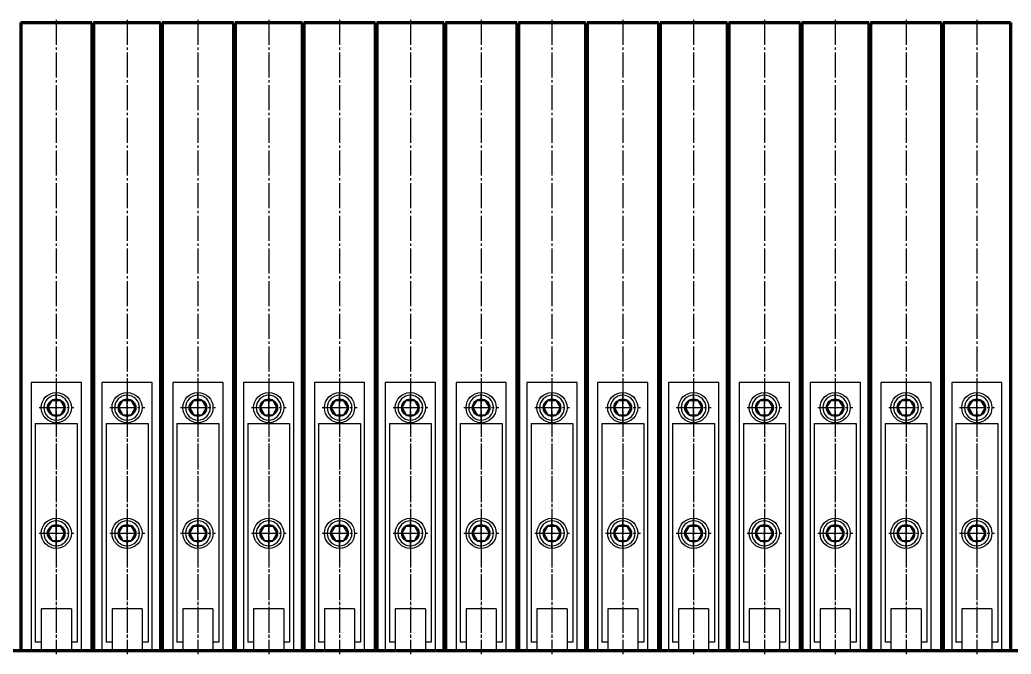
# Model space of a CAD drawing. Header units: millimetres. Extents: x -11880 to 11880, y -8400 to 8400.
# Drawn here: x -5935 to -4752, y 5595 to 6352 of the extents above; entities that cross this region are included whole.
import ezdxf

# ---------------------------------------------------------------- set-up
doc = ezdxf.new("R2010")
doc.units = ezdxf.units.MM
doc.linetypes.add('EB_DASH', pattern=[6, 3, -3])
doc.linetypes.add('EB_DASHDOT', pattern=[39, 30, -3, 3, -3])
for name, color, linetype, lineweight in [('CAXA0', 7, 'Continuous', 70), ('CAXA1', 1, 'EB_DASHDOT', 25), ('CAXA2', 6, 'EB_DASH', 25)]:
    doc.layers.add(name, color=color, linetype=linetype, lineweight=lineweight)

# ---------------------------------------------------------------- blocks, each defined once
blk = doc.blocks.new('CAXBLOCK66', base_point=(-5891.5, 5599.2))
at = {"layer": 'CAXA2', "color": 6, "linetype": 'Continuous', "lineweight": 25}
for p, q in [((-5921.5, 5919.2), (-5921.5, 5597.2)), ((-5861.5, 5919.2), (-5921.5, 5919.2)), ((-5861.5, 5597.2), (-5861.5, 5919.2)), ((-5891.5, 5871.3), (-5891.5, 5907)), ((-5901.3, 5889.2), (-5896.4, 5897.7)), ((-5896.4, 5897.7), (-5886.6, 5897.7)), ((-5881.7, 5889.2), (-5886.6, 5897.7)), ((-5881.7, 5889.2), (-5886.6, 5897.7)), ((-5901.3, 5889.2), (-5896.4, 5880.7)), ((-5896.4, 5880.7), (-5886.6, 5880.7)), ((-5881.7, 5889.2), (-5886.6, 5880.7)), ((-5916.5, 5870.2), (-5916.5, 5609.2)), ((-5916.5, 5870.2), (-5866.5, 5870.2)), ((-5866.5, 5870.2), (-5866.5, 5609.2)), ((-5891.5, 5721.3), (-5891.5, 5757)), ((-5901.3, 5739.2), (-5896.4, 5747.7)), ((-5901.3, 5739.2), (-5896.4, 5730.7)), ((-5896.4, 5747.7), (-5886.6, 5747.7)), ((-5881.7, 5739.2), (-5886.6, 5747.7)), ((-5881.7, 5739.2), (-5886.6, 5747.7)), ((-5881.7, 5739.2), (-5886.6, 5730.7)), ((-5896.4, 5730.7), (-5886.6, 5730.7)), ((-5909.5, 5649.2), (-5909.5, 5599.2)), ((-5873.5, 5649.2), (-5909.5, 5649.2)), ((-5873.5, 5649.2), (-5873.5, 5599.2)), ((-5909.5, 5609.2), (-5916.5, 5609.2)), ((-5866.5, 5609.2), (-5873.5, 5609.2)), ((-5873.5, 5599.2), (-5909.5, 5599.2))]:
    blk.add_line(p, q, dxfattribs=at)
at = {"layer": 'CAXA2', "color": 6, "linetype": 'EB_DASHDOT', "lineweight": 25}
for p, q in [((-5891.5, 5924.2), (-5891.5, 5594.8)), ((-5912.1, 5889.2), (-5870.5, 5889.2)), ((-5912.1, 5739.2), (-5870.5, 5739.2))]:
    blk.add_line(p, q, dxfattribs=at)
at = {"layer": 'CAXA2', "color": 6, "linetype": 'Continuous', "lineweight": 25}
for centre, radius in [((-5891.5, 5889.2), 18), ((-5891.5, 5889.2), 10.5), ((-5891.5, 5889.2), 9.81), ((-5891.5, 5739.2), 18), ((-5891.5, 5739.2), 18), ((-5891.5, 5739.2), 10.5), ((-5891.5, 5739.2), 10.5), ((-5891.5, 5739.2), 9.81)]:
    blk.add_circle(centre, radius, dxfattribs=at)
for centre, start, end in [((-5891.5, 5889.2), 0, 180), ((-5891.5, 5889.2), 180, 0), ((-5891.5, 5739.2), 0, 180), ((-5891.5, 5739.2), 180, 0)]:
    blk.add_arc(centre, 14.8, start, end, dxfattribs=at)
blk = doc.blocks.new('CAXBLOCK67', base_point=(-5807, 5599.2))
at = {"layer": 'CAXA2', "color": 6, "linetype": 'Continuous', "lineweight": 25}
for p, q in [((-5837, 5919.2), (-5837, 5597.2)), ((-5777, 5919.2), (-5837, 5919.2)), ((-5777, 5597.2), (-5777, 5919.2)), ((-5807, 5871.3), (-5807, 5907)), ((-5816.8, 5889.2), (-5811.9, 5897.7)), ((-5811.9, 5897.7), (-5802.1, 5897.7)), ((-5797.2, 5889.2), (-5802.1, 5897.7)), ((-5797.2, 5889.2), (-5802.1, 5897.7)), ((-5816.8, 5889.2), (-5811.9, 5880.7)), ((-5811.9, 5880.7), (-5802.1, 5880.7)), ((-5797.2, 5889.2), (-5802.1, 5880.7)), ((-5832, 5870.2), (-5832, 5609.2)), ((-5832, 5870.2), (-5782, 5870.2)), ((-5782, 5870.2), (-5782, 5609.2)), ((-5807, 5721.3), (-5807, 5757)), ((-5816.8, 5739.2), (-5811.9, 5747.7)), ((-5816.8, 5739.2), (-5811.9, 5730.7)), ((-5811.9, 5747.7), (-5802.1, 5747.7)), ((-5797.2, 5739.2), (-5802.1, 5747.7)), ((-5797.2, 5739.2), (-5802.1, 5747.7)), ((-5797.2, 5739.2), (-5802.1, 5730.7)), ((-5811.9, 5730.7), (-5802.1, 5730.7)), ((-5825, 5649.2), (-5825, 5599.2)), ((-5789, 5649.2), (-5825, 5649.2)), ((-5789, 5649.2), (-5789, 5599.2)), ((-5825, 5609.2), (-5832, 5609.2)), ((-5782, 5609.2), (-5789, 5609.2)), ((-5789, 5599.2), (-5825, 5599.2))]:
    blk.add_line(p, q, dxfattribs=at)
at = {"layer": 'CAXA2', "color": 6, "linetype": 'EB_DASHDOT', "lineweight": 25}
for p, q in [((-5807, 5924.2), (-5807, 5594.8)), ((-5827.6, 5889.2), (-5786, 5889.2)), ((-5827.6, 5739.2), (-5786, 5739.2))]:
    blk.add_line(p, q, dxfattribs=at)
at = {"layer": 'CAXA2', "color": 6, "linetype": 'Continuous', "lineweight": 25}
for centre, radius in [((-5807, 5889.2), 18), ((-5807, 5889.2), 10.5), ((-5807, 5889.2), 9.81), ((-5807, 5739.2), 18), ((-5807, 5739.2), 18), ((-5807, 5739.2), 10.5), ((-5807, 5739.2), 10.5), ((-5807, 5739.2), 9.81)]:
    blk.add_circle(centre, radius, dxfattribs=at)
for centre, start, end in [((-5807, 5889.2), 0, 180), ((-5807, 5889.2), 180, 0), ((-5807, 5739.2), 0, 180), ((-5807, 5739.2), 180, 0)]:
    blk.add_arc(centre, 14.8, start, end, dxfattribs=at)
blk = doc.blocks.new('CAXBLOCK68', base_point=(-5722.5, 5599.2))
at = {"layer": 'CAXA2', "color": 6, "linetype": 'Continuous', "lineweight": 25}
for p, q in [((-5752.5, 5919.2), (-5752.5, 5597.2)), ((-5692.5, 5919.2), (-5752.5, 5919.2)), ((-5692.5, 5597.2), (-5692.5, 5919.2)), ((-5722.5, 5871.3), (-5722.5, 5907)), ((-5732.3, 5889.2), (-5727.4, 5897.7)), ((-5727.4, 5897.7), (-5717.6, 5897.7)), ((-5712.7, 5889.2), (-5717.6, 5897.7)), ((-5712.7, 5889.2), (-5717.6, 5897.7)), ((-5732.3, 5889.2), (-5727.4, 5880.7)), ((-5727.4, 5880.7), (-5717.6, 5880.7)), ((-5712.7, 5889.2), (-5717.6, 5880.7)), ((-5747.5, 5870.2), (-5747.5, 5609.2)), ((-5747.5, 5870.2), (-5697.5, 5870.2)), ((-5697.5, 5870.2), (-5697.5, 5609.2)), ((-5722.5, 5721.3), (-5722.5, 5757)), ((-5732.3, 5739.2), (-5727.4, 5747.7)), ((-5732.3, 5739.2), (-5727.4, 5730.7)), ((-5727.4, 5747.7), (-5717.6, 5747.7)), ((-5712.7, 5739.2), (-5717.6, 5747.7)), ((-5712.7, 5739.2), (-5717.6, 5747.7)), ((-5712.7, 5739.2), (-5717.6, 5730.7)), ((-5727.4, 5730.7), (-5717.6, 5730.7)), ((-5740.5, 5649.2), (-5740.5, 5599.2)), ((-5704.5, 5649.2), (-5740.5, 5649.2)), ((-5704.5, 5649.2), (-5704.5, 5599.2)), ((-5740.5, 5609.2), (-5747.5, 5609.2)), ((-5697.5, 5609.2), (-5704.5, 5609.2)), ((-5704.5, 5599.2), (-5740.5, 5599.2))]:
    blk.add_line(p, q, dxfattribs=at)
at = {"layer": 'CAXA2', "color": 6, "linetype": 'EB_DASHDOT', "lineweight": 25}
for p, q in [((-5722.5, 5924.2), (-5722.5, 5594.8)), ((-5743.1, 5889.2), (-5701.5, 5889.2)), ((-5743.1, 5739.2), (-5701.5, 5739.2))]:
    blk.add_line(p, q, dxfattribs=at)
at = {"layer": 'CAXA2', "color": 6, "linetype": 'Continuous', "lineweight": 25}
for centre, radius in [((-5722.5, 5889.2), 18), ((-5722.5, 5889.2), 10.5), ((-5722.5, 5889.2), 9.81), ((-5722.5, 5739.2), 18), ((-5722.5, 5739.2), 18), ((-5722.5, 5739.2), 10.5), ((-5722.5, 5739.2), 10.5), ((-5722.5, 5739.2), 9.81)]:
    blk.add_circle(centre, radius, dxfattribs=at)
for centre, start, end in [((-5722.5, 5889.2), 0, 180), ((-5722.5, 5889.2), 180, 0), ((-5722.5, 5739.2), 0, 180), ((-5722.5, 5739.2), 180, 0)]:
    blk.add_arc(centre, 14.8, start, end, dxfattribs=at)
blk = doc.blocks.new('CAXBLOCK69', base_point=(-5638, 5599.2))
at = {"layer": 'CAXA2', "color": 6, "linetype": 'Continuous', "lineweight": 25}
for p, q in [((-5668, 5919.2), (-5668, 5597.2)), ((-5608, 5919.2), (-5668, 5919.2)), ((-5608, 5597.2), (-5608, 5919.2)), ((-5638, 5871.3), (-5638, 5907)), ((-5647.8, 5889.2), (-5642.9, 5897.7)), ((-5642.9, 5897.7), (-5633.1, 5897.7)), ((-5628.2, 5889.2), (-5633.1, 5897.7)), ((-5628.2, 5889.2), (-5633.1, 5897.7)), ((-5647.8, 5889.2), (-5642.9, 5880.7)), ((-5642.9, 5880.7), (-5633.1, 5880.7)), ((-5628.2, 5889.2), (-5633.1, 5880.7)), ((-5663, 5870.2), (-5663, 5609.2)), ((-5663, 5870.2), (-5613, 5870.2)), ((-5613, 5870.2), (-5613, 5609.2)), ((-5638, 5721.3), (-5638, 5757)), ((-5647.8, 5739.2), (-5642.9, 5747.7)), ((-5647.8, 5739.2), (-5642.9, 5730.7)), ((-5642.9, 5747.7), (-5633.1, 5747.7)), ((-5628.2, 5739.2), (-5633.1, 5747.7)), ((-5628.2, 5739.2), (-5633.1, 5747.7)), ((-5628.2, 5739.2), (-5633.1, 5730.7)), ((-5642.9, 5730.7), (-5633.1, 5730.7)), ((-5656, 5649.2), (-5656, 5599.2)), ((-5620, 5649.2), (-5656, 5649.2)), ((-5620, 5649.2), (-5620, 5599.2)), ((-5656, 5609.2), (-5663, 5609.2)), ((-5613, 5609.2), (-5620, 5609.2)), ((-5620, 5599.2), (-5656, 5599.2))]:
    blk.add_line(p, q, dxfattribs=at)
at = {"layer": 'CAXA2', "color": 6, "linetype": 'EB_DASHDOT', "lineweight": 25}
for p, q in [((-5638, 5924.2), (-5638, 5594.8)), ((-5658.6, 5889.2), (-5617, 5889.2)), ((-5658.6, 5739.2), (-5617, 5739.2))]:
    blk.add_line(p, q, dxfattribs=at)
at = {"layer": 'CAXA2', "color": 6, "linetype": 'Continuous', "lineweight": 25}
for centre, radius in [((-5638, 5889.2), 18), ((-5638, 5889.2), 10.5), ((-5638, 5889.2), 9.81), ((-5638, 5739.2), 18), ((-5638, 5739.2), 18), ((-5638, 5739.2), 10.5), ((-5638, 5739.2), 10.5), ((-5638, 5739.2), 9.81)]:
    blk.add_circle(centre, radius, dxfattribs=at)
for centre, start, end in [((-5638, 5889.2), 0, 180), ((-5638, 5889.2), 180, 0), ((-5638, 5739.2), 0, 180), ((-5638, 5739.2), 180, 0)]:
    blk.add_arc(centre, 14.8, start, end, dxfattribs=at)
blk = doc.blocks.new('CAXBLOCK70', base_point=(-5553.5, 5599.2))
at = {"layer": 'CAXA2', "color": 6, "linetype": 'Continuous', "lineweight": 25}
for p, q in [((-5583.5, 5919.2), (-5583.5, 5597.2)), ((-5523.5, 5919.2), (-5583.5, 5919.2)), ((-5523.5, 5597.2), (-5523.5, 5919.2)), ((-5553.5, 5871.3), (-5553.5, 5907)), ((-5563.3, 5889.2), (-5558.4, 5897.7)), ((-5558.4, 5897.7), (-5548.6, 5897.7)), ((-5543.7, 5889.2), (-5548.6, 5897.7)), ((-5543.7, 5889.2), (-5548.6, 5897.7)), ((-5563.3, 5889.2), (-5558.4, 5880.7)), ((-5558.4, 5880.7), (-5548.6, 5880.7)), ((-5543.7, 5889.2), (-5548.6, 5880.7)), ((-5578.5, 5870.2), (-5578.5, 5609.2)), ((-5578.5, 5870.2), (-5528.5, 5870.2)), ((-5528.5, 5870.2), (-5528.5, 5609.2)), ((-5553.5, 5721.3), (-5553.5, 5757)), ((-5563.3, 5739.2), (-5558.4, 5747.7)), ((-5563.3, 5739.2), (-5558.4, 5730.7)), ((-5558.4, 5747.7), (-5548.6, 5747.7)), ((-5543.7, 5739.2), (-5548.6, 5747.7)), ((-5543.7, 5739.2), (-5548.6, 5747.7)), ((-5543.7, 5739.2), (-5548.6, 5730.7)), ((-5558.4, 5730.7), (-5548.6, 5730.7)), ((-5571.5, 5649.2), (-5571.5, 5599.2)), ((-5535.5, 5649.2), (-5571.5, 5649.2)), ((-5535.5, 5649.2), (-5535.5, 5599.2)), ((-5571.5, 5609.2), (-5578.5, 5609.2)), ((-5528.5, 5609.2), (-5535.5, 5609.2)), ((-5535.5, 5599.2), (-5571.5, 5599.2))]:
    blk.add_line(p, q, dxfattribs=at)
at = {"layer": 'CAXA2', "color": 6, "linetype": 'EB_DASHDOT', "lineweight": 25}
for p, q in [((-5553.5, 5924.2), (-5553.5, 5594.8)), ((-5574.1, 5889.2), (-5532.5, 5889.2)), ((-5574.1, 5739.2), (-5532.5, 5739.2))]:
    blk.add_line(p, q, dxfattribs=at)
at = {"layer": 'CAXA2', "color": 6, "linetype": 'Continuous', "lineweight": 25}
for centre, radius in [((-5553.5, 5889.2), 18), ((-5553.5, 5889.2), 10.5), ((-5553.5, 5889.2), 9.81), ((-5553.5, 5739.2), 18), ((-5553.5, 5739.2), 18), ((-5553.5, 5739.2), 10.5), ((-5553.5, 5739.2), 10.5), ((-5553.5, 5739.2), 9.81)]:
    blk.add_circle(centre, radius, dxfattribs=at)
for centre, start, end in [((-5553.5, 5889.2), 0, 180), ((-5553.5, 5889.2), 180, 0), ((-5553.5, 5739.2), 0, 180), ((-5553.5, 5739.2), 180, 0)]:
    blk.add_arc(centre, 14.8, start, end, dxfattribs=at)
blk = doc.blocks.new('CAXBLOCK71', base_point=(-5469, 5599.2))
at = {"layer": 'CAXA2', "color": 6, "linetype": 'Continuous', "lineweight": 25}
for p, q in [((-5499, 5919.2), (-5499, 5597.2)), ((-5439, 5919.2), (-5499, 5919.2)), ((-5439, 5597.2), (-5439, 5919.2)), ((-5469, 5871.3), (-5469, 5907)), ((-5478.8, 5889.2), (-5473.9, 5897.7)), ((-5473.9, 5897.7), (-5464.1, 5897.7)), ((-5459.2, 5889.2), (-5464.1, 5897.7)), ((-5459.2, 5889.2), (-5464.1, 5897.7)), ((-5478.8, 5889.2), (-5473.9, 5880.7)), ((-5473.9, 5880.7), (-5464.1, 5880.7)), ((-5459.2, 5889.2), (-5464.1, 5880.7)), ((-5494, 5870.2), (-5494, 5609.2)), ((-5494, 5870.2), (-5444, 5870.2)), ((-5444, 5870.2), (-5444, 5609.2)), ((-5469, 5721.3), (-5469, 5757)), ((-5478.8, 5739.2), (-5473.9, 5747.7)), ((-5478.8, 5739.2), (-5473.9, 5730.7)), ((-5473.9, 5747.7), (-5464.1, 5747.7)), ((-5459.2, 5739.2), (-5464.1, 5747.7)), ((-5459.2, 5739.2), (-5464.1, 5747.7)), ((-5459.2, 5739.2), (-5464.1, 5730.7)), ((-5473.9, 5730.7), (-5464.1, 5730.7)), ((-5487, 5649.2), (-5487, 5599.2)), ((-5451, 5649.2), (-5487, 5649.2)), ((-5451, 5649.2), (-5451, 5599.2)), ((-5487, 5609.2), (-5494, 5609.2)), ((-5444, 5609.2), (-5451, 5609.2)), ((-5451, 5599.2), (-5487, 5599.2))]:
    blk.add_line(p, q, dxfattribs=at)
at = {"layer": 'CAXA2', "color": 6, "linetype": 'EB_DASHDOT', "lineweight": 25}
for p, q in [((-5469, 5924.2), (-5469, 5594.8)), ((-5489.6, 5889.2), (-5448, 5889.2)), ((-5489.6, 5739.2), (-5448, 5739.2))]:
    blk.add_line(p, q, dxfattribs=at)
at = {"layer": 'CAXA2', "color": 6, "linetype": 'Continuous', "lineweight": 25}
for centre, radius in [((-5469, 5889.2), 18), ((-5469, 5889.2), 10.5), ((-5469, 5889.2), 9.81), ((-5469, 5739.2), 18), ((-5469, 5739.2), 18), ((-5469, 5739.2), 10.5), ((-5469, 5739.2), 10.5), ((-5469, 5739.2), 9.81)]:
    blk.add_circle(centre, radius, dxfattribs=at)
for centre, start, end in [((-5469, 5889.2), 0, 180), ((-5469, 5889.2), 180, 0), ((-5469, 5739.2), 0, 180), ((-5469, 5739.2), 180, 0)]:
    blk.add_arc(centre, 14.8, start, end, dxfattribs=at)
blk = doc.blocks.new('CAXBLOCK72', base_point=(-5384.5, 5599.2))
at = {"layer": 'CAXA2', "color": 6, "linetype": 'Continuous', "lineweight": 25}
for p, q in [((-5414.5, 5919.2), (-5414.5, 5597.2)), ((-5354.5, 5919.2), (-5414.5, 5919.2)), ((-5354.5, 5597.2), (-5354.5, 5919.2)), ((-5384.5, 5871.3), (-5384.5, 5907)), ((-5394.3, 5889.2), (-5389.4, 5897.7)), ((-5389.4, 5897.7), (-5379.6, 5897.7)), ((-5374.7, 5889.2), (-5379.6, 5897.7)), ((-5374.7, 5889.2), (-5379.6, 5897.7)), ((-5394.3, 5889.2), (-5389.4, 5880.7)), ((-5389.4, 5880.7), (-5379.6, 5880.7)), ((-5374.7, 5889.2), (-5379.6, 5880.7)), ((-5409.5, 5870.2), (-5409.5, 5609.2)), ((-5409.5, 5870.2), (-5359.5, 5870.2)), ((-5359.5, 5870.2), (-5359.5, 5609.2)), ((-5384.5, 5721.3), (-5384.5, 5757)), ((-5394.3, 5739.2), (-5389.4, 5747.7)), ((-5394.3, 5739.2), (-5389.4, 5730.7)), ((-5389.4, 5747.7), (-5379.6, 5747.7)), ((-5374.7, 5739.2), (-5379.6, 5747.7)), ((-5374.7, 5739.2), (-5379.6, 5747.7)), ((-5374.7, 5739.2), (-5379.6, 5730.7)), ((-5389.4, 5730.7), (-5379.6, 5730.7)), ((-5402.5, 5649.2), (-5402.5, 5599.2)), ((-5366.5, 5649.2), (-5402.5, 5649.2)), ((-5366.5, 5649.2), (-5366.5, 5599.2)), ((-5402.5, 5609.2), (-5409.5, 5609.2)), ((-5359.5, 5609.2), (-5366.5, 5609.2)), ((-5366.5, 5599.2), (-5402.5, 5599.2))]:
    blk.add_line(p, q, dxfattribs=at)
at = {"layer": 'CAXA2', "color": 6, "linetype": 'EB_DASHDOT', "lineweight": 25}
for p, q in [((-5384.5, 5924.2), (-5384.5, 5594.8)), ((-5405.1, 5889.2), (-5363.5, 5889.2)), ((-5405.1, 5739.2), (-5363.5, 5739.2))]:
    blk.add_line(p, q, dxfattribs=at)
at = {"layer": 'CAXA2', "color": 6, "linetype": 'Continuous', "lineweight": 25}
for centre, radius in [((-5384.5, 5889.2), 18), ((-5384.5, 5889.2), 10.5), ((-5384.5, 5889.2), 9.81), ((-5384.5, 5739.2), 18), ((-5384.5, 5739.2), 18), ((-5384.5, 5739.2), 10.5), ((-5384.5, 5739.2), 10.5), ((-5384.5, 5739.2), 9.81)]:
    blk.add_circle(centre, radius, dxfattribs=at)
for centre, start, end in [((-5384.5, 5889.2), 0, 180), ((-5384.5, 5889.2), 180, 0), ((-5384.5, 5739.2), 0, 180), ((-5384.5, 5739.2), 180, 0)]:
    blk.add_arc(centre, 14.8, start, end, dxfattribs=at)
blk = doc.blocks.new('CAXBLOCK73', base_point=(-5300, 5599.2))
at = {"layer": 'CAXA2', "color": 6, "linetype": 'Continuous', "lineweight": 25}
for p, q in [((-5330, 5919.2), (-5330, 5597.2)), ((-5270, 5919.2), (-5330, 5919.2)), ((-5270, 5597.2), (-5270, 5919.2)), ((-5300, 5871.3), (-5300, 5907)), ((-5309.8, 5889.2), (-5304.9, 5897.7)), ((-5304.9, 5897.7), (-5295.1, 5897.7)), ((-5290.2, 5889.2), (-5295.1, 5897.7)), ((-5290.2, 5889.2), (-5295.1, 5897.7)), ((-5309.8, 5889.2), (-5304.9, 5880.7)), ((-5304.9, 5880.7), (-5295.1, 5880.7)), ((-5290.2, 5889.2), (-5295.1, 5880.7)), ((-5325, 5870.2), (-5325, 5609.2)), ((-5325, 5870.2), (-5275, 5870.2)), ((-5275, 5870.2), (-5275, 5609.2)), ((-5300, 5721.3), (-5300, 5757)), ((-5309.8, 5739.2), (-5304.9, 5747.7)), ((-5309.8, 5739.2), (-5304.9, 5730.7)), ((-5304.9, 5747.7), (-5295.1, 5747.7)), ((-5290.2, 5739.2), (-5295.1, 5747.7)), ((-5290.2, 5739.2), (-5295.1, 5747.7)), ((-5290.2, 5739.2), (-5295.1, 5730.7)), ((-5304.9, 5730.7), (-5295.1, 5730.7)), ((-5318, 5649.2), (-5318, 5599.2)), ((-5282, 5649.2), (-5318, 5649.2)), ((-5282, 5649.2), (-5282, 5599.2)), ((-5318, 5609.2), (-5325, 5609.2)), ((-5275, 5609.2), (-5282, 5609.2)), ((-5282, 5599.2), (-5318, 5599.2))]:
    blk.add_line(p, q, dxfattribs=at)
at = {"layer": 'CAXA2', "color": 6, "linetype": 'EB_DASHDOT', "lineweight": 25}
for p, q in [((-5300, 5924.2), (-5300, 5594.8)), ((-5320.6, 5889.2), (-5279, 5889.2)), ((-5320.6, 5739.2), (-5279, 5739.2))]:
    blk.add_line(p, q, dxfattribs=at)
at = {"layer": 'CAXA2', "color": 6, "linetype": 'Continuous', "lineweight": 25}
for centre, radius in [((-5300, 5889.2), 18), ((-5300, 5889.2), 10.5), ((-5300, 5889.2), 9.81), ((-5300, 5739.2), 18), ((-5300, 5739.2), 18), ((-5300, 5739.2), 10.5), ((-5300, 5739.2), 10.5), ((-5300, 5739.2), 9.81)]:
    blk.add_circle(centre, radius, dxfattribs=at)
for centre, start, end in [((-5300, 5889.2), 0, 180), ((-5300, 5889.2), 180, 0), ((-5300, 5739.2), 0, 180), ((-5300, 5739.2), 180, 0)]:
    blk.add_arc(centre, 14.8, start, end, dxfattribs=at)
blk = doc.blocks.new('CAXBLOCK74', base_point=(-5215.5, 5599.2))
at = {"layer": 'CAXA2', "color": 6, "linetype": 'Continuous', "lineweight": 25}
for p, q in [((-5245.5, 5919.2), (-5245.5, 5597.2)), ((-5185.5, 5919.2), (-5245.5, 5919.2)), ((-5185.5, 5597.2), (-5185.5, 5919.2)), ((-5215.5, 5871.3), (-5215.5, 5907)), ((-5225.3, 5889.2), (-5220.4, 5897.7)), ((-5220.4, 5897.7), (-5210.6, 5897.7)), ((-5205.7, 5889.2), (-5210.6, 5897.7)), ((-5205.7, 5889.2), (-5210.6, 5897.7)), ((-5225.3, 5889.2), (-5220.4, 5880.7)), ((-5220.4, 5880.7), (-5210.6, 5880.7)), ((-5205.7, 5889.2), (-5210.6, 5880.7)), ((-5240.5, 5870.2), (-5240.5, 5609.2)), ((-5240.5, 5870.2), (-5190.5, 5870.2)), ((-5190.5, 5870.2), (-5190.5, 5609.2)), ((-5215.5, 5721.3), (-5215.5, 5757)), ((-5225.3, 5739.2), (-5220.4, 5747.7)), ((-5225.3, 5739.2), (-5220.4, 5730.7)), ((-5220.4, 5747.7), (-5210.6, 5747.7)), ((-5205.7, 5739.2), (-5210.6, 5747.7)), ((-5205.7, 5739.2), (-5210.6, 5747.7)), ((-5205.7, 5739.2), (-5210.6, 5730.7)), ((-5220.4, 5730.7), (-5210.6, 5730.7)), ((-5233.5, 5649.2), (-5233.5, 5599.2)), ((-5197.5, 5649.2), (-5233.5, 5649.2)), ((-5197.5, 5649.2), (-5197.5, 5599.2)), ((-5233.5, 5609.2), (-5240.5, 5609.2)), ((-5190.5, 5609.2), (-5197.5, 5609.2)), ((-5197.5, 5599.2), (-5233.5, 5599.2))]:
    blk.add_line(p, q, dxfattribs=at)
at = {"layer": 'CAXA2', "color": 6, "linetype": 'EB_DASHDOT', "lineweight": 25}
for p, q in [((-5215.5, 5924.2), (-5215.5, 5594.8)), ((-5236.1, 5889.2), (-5194.5, 5889.2)), ((-5236.1, 5739.2), (-5194.5, 5739.2))]:
    blk.add_line(p, q, dxfattribs=at)
at = {"layer": 'CAXA2', "color": 6, "linetype": 'Continuous', "lineweight": 25}
for centre, radius in [((-5215.5, 5889.2), 18), ((-5215.5, 5889.2), 10.5), ((-5215.5, 5889.2), 9.81), ((-5215.5, 5739.2), 18), ((-5215.5, 5739.2), 18), ((-5215.5, 5739.2), 10.5), ((-5215.5, 5739.2), 10.5), ((-5215.5, 5739.2), 9.81)]:
    blk.add_circle(centre, radius, dxfattribs=at)
for centre, start, end in [((-5215.5, 5889.2), 0, 180), ((-5215.5, 5889.2), 180, 0), ((-5215.5, 5739.2), 0, 180), ((-5215.5, 5739.2), 180, 0)]:
    blk.add_arc(centre, 14.8, start, end, dxfattribs=at)
blk = doc.blocks.new('CAXBLOCK75', base_point=(-5131, 5599.2))
at = {"layer": 'CAXA2', "color": 6, "linetype": 'Continuous', "lineweight": 25}
for p, q in [((-5161, 5919.2), (-5161, 5597.2)), ((-5101, 5919.2), (-5161, 5919.2)), ((-5101, 5597.2), (-5101, 5919.2)), ((-5131, 5871.3), (-5131, 5907)), ((-5140.8, 5889.2), (-5135.9, 5897.7)), ((-5135.9, 5897.7), (-5126.1, 5897.7)), ((-5121.2, 5889.2), (-5126.1, 5897.7)), ((-5121.2, 5889.2), (-5126.1, 5897.7)), ((-5140.8, 5889.2), (-5135.9, 5880.7)), ((-5135.9, 5880.7), (-5126.1, 5880.7)), ((-5121.2, 5889.2), (-5126.1, 5880.7)), ((-5156, 5870.2), (-5156, 5609.2)), ((-5156, 5870.2), (-5106, 5870.2)), ((-5106, 5870.2), (-5106, 5609.2)), ((-5131, 5721.3), (-5131, 5757)), ((-5140.8, 5739.2), (-5135.9, 5747.7)), ((-5140.8, 5739.2), (-5135.9, 5730.7)), ((-5135.9, 5747.7), (-5126.1, 5747.7)), ((-5121.2, 5739.2), (-5126.1, 5747.7)), ((-5121.2, 5739.2), (-5126.1, 5747.7)), ((-5121.2, 5739.2), (-5126.1, 5730.7)), ((-5135.9, 5730.7), (-5126.1, 5730.7)), ((-5149, 5649.2), (-5149, 5599.2)), ((-5113, 5649.2), (-5149, 5649.2)), ((-5113, 5649.2), (-5113, 5599.2)), ((-5149, 5609.2), (-5156, 5609.2)), ((-5106, 5609.2), (-5113, 5609.2)), ((-5113, 5599.2), (-5149, 5599.2))]:
    blk.add_line(p, q, dxfattribs=at)
at = {"layer": 'CAXA2', "color": 6, "linetype": 'EB_DASHDOT', "lineweight": 25}
for p, q in [((-5131, 5924.2), (-5131, 5594.8)), ((-5151.6, 5889.2), (-5110, 5889.2)), ((-5151.6, 5739.2), (-5110, 5739.2))]:
    blk.add_line(p, q, dxfattribs=at)
at = {"layer": 'CAXA2', "color": 6, "linetype": 'Continuous', "lineweight": 25}
for centre, radius in [((-5131, 5889.2), 18), ((-5131, 5889.2), 10.5), ((-5131, 5889.2), 9.81), ((-5131, 5739.2), 18), ((-5131, 5739.2), 18), ((-5131, 5739.2), 10.5), ((-5131, 5739.2), 10.5), ((-5131, 5739.2), 9.81)]:
    blk.add_circle(centre, radius, dxfattribs=at)
for centre, start, end in [((-5131, 5889.2), 0, 180), ((-5131, 5889.2), 180, 0), ((-5131, 5739.2), 0, 180), ((-5131, 5739.2), 180, 0)]:
    blk.add_arc(centre, 14.8, start, end, dxfattribs=at)
blk = doc.blocks.new('CAXBLOCK76', base_point=(-5046.5, 5599.2))
at = {"layer": 'CAXA2', "color": 6, "linetype": 'Continuous', "lineweight": 25}
for p, q in [((-5076.5, 5919.2), (-5076.5, 5597.2)), ((-5016.5, 5919.2), (-5076.5, 5919.2)), ((-5016.5, 5597.2), (-5016.5, 5919.2)), ((-5046.5, 5871.3), (-5046.5, 5907)), ((-5056.3, 5889.2), (-5051.4, 5897.7)), ((-5051.4, 5897.7), (-5041.6, 5897.7)), ((-5036.7, 5889.2), (-5041.6, 5897.7)), ((-5036.7, 5889.2), (-5041.6, 5897.7)), ((-5056.3, 5889.2), (-5051.4, 5880.7)), ((-5051.4, 5880.7), (-5041.6, 5880.7)), ((-5036.7, 5889.2), (-5041.6, 5880.7)), ((-5071.5, 5870.2), (-5071.5, 5609.2)), ((-5071.5, 5870.2), (-5021.5, 5870.2)), ((-5021.5, 5870.2), (-5021.5, 5609.2)), ((-5046.5, 5721.3), (-5046.5, 5757)), ((-5056.3, 5739.2), (-5051.4, 5747.7)), ((-5056.3, 5739.2), (-5051.4, 5730.7)), ((-5051.4, 5747.7), (-5041.6, 5747.7)), ((-5036.7, 5739.2), (-5041.6, 5747.7)), ((-5036.7, 5739.2), (-5041.6, 5747.7)), ((-5036.7, 5739.2), (-5041.6, 5730.7)), ((-5051.4, 5730.7), (-5041.6, 5730.7)), ((-5064.5, 5649.2), (-5064.5, 5599.2)), ((-5028.5, 5649.2), (-5064.5, 5649.2)), ((-5028.5, 5649.2), (-5028.5, 5599.2)), ((-5064.5, 5609.2), (-5071.5, 5609.2)), ((-5021.5, 5609.2), (-5028.5, 5609.2)), ((-5028.5, 5599.2), (-5064.5, 5599.2))]:
    blk.add_line(p, q, dxfattribs=at)
at = {"layer": 'CAXA2', "color": 6, "linetype": 'EB_DASHDOT', "lineweight": 25}
for p, q in [((-5046.5, 5924.2), (-5046.5, 5594.8)), ((-5067.1, 5889.2), (-5025.5, 5889.2)), ((-5067.1, 5739.2), (-5025.5, 5739.2))]:
    blk.add_line(p, q, dxfattribs=at)
at = {"layer": 'CAXA2', "color": 6, "linetype": 'Continuous', "lineweight": 25}
for centre, radius in [((-5046.5, 5889.2), 18), ((-5046.5, 5889.2), 10.5), ((-5046.5, 5889.2), 9.81), ((-5046.5, 5739.2), 18), ((-5046.5, 5739.2), 18), ((-5046.5, 5739.2), 10.5), ((-5046.5, 5739.2), 10.5), ((-5046.5, 5739.2), 9.81)]:
    blk.add_circle(centre, radius, dxfattribs=at)
for centre, start, end in [((-5046.5, 5889.2), 0, 180), ((-5046.5, 5889.2), 180, 0), ((-5046.5, 5739.2), 0, 180), ((-5046.5, 5739.2), 180, 0)]:
    blk.add_arc(centre, 14.8, start, end, dxfattribs=at)
blk = doc.blocks.new('CAXBLOCK77', base_point=(-4962, 5599.2))
at = {"layer": 'CAXA2', "color": 6, "linetype": 'Continuous', "lineweight": 25}
for p, q in [((-4992, 5919.2), (-4992, 5597.2)), ((-4932, 5919.2), (-4992, 5919.2)), ((-4932, 5597.2), (-4932, 5919.2)), ((-4962, 5871.3), (-4962, 5907)), ((-4971.8, 5889.2), (-4966.9, 5897.7)), ((-4966.9, 5897.7), (-4957.1, 5897.7)), ((-4952.2, 5889.2), (-4957.1, 5897.7)), ((-4952.2, 5889.2), (-4957.1, 5897.7)), ((-4971.8, 5889.2), (-4966.9, 5880.7)), ((-4966.9, 5880.7), (-4957.1, 5880.7)), ((-4952.2, 5889.2), (-4957.1, 5880.7)), ((-4987, 5870.2), (-4987, 5609.2)), ((-4987, 5870.2), (-4937, 5870.2)), ((-4937, 5870.2), (-4937, 5609.2)), ((-4962, 5721.3), (-4962, 5757)), ((-4971.8, 5739.2), (-4966.9, 5747.7)), ((-4971.8, 5739.2), (-4966.9, 5730.7)), ((-4966.9, 5747.7), (-4957.1, 5747.7)), ((-4952.2, 5739.2), (-4957.1, 5747.7)), ((-4952.2, 5739.2), (-4957.1, 5747.7)), ((-4952.2, 5739.2), (-4957.1, 5730.7)), ((-4966.9, 5730.7), (-4957.1, 5730.7)), ((-4980, 5649.2), (-4980, 5599.2)), ((-4944, 5649.2), (-4980, 5649.2)), ((-4944, 5649.2), (-4944, 5599.2)), ((-4980, 5609.2), (-4987, 5609.2)), ((-4937, 5609.2), (-4944, 5609.2)), ((-4944, 5599.2), (-4980, 5599.2))]:
    blk.add_line(p, q, dxfattribs=at)
at = {"layer": 'CAXA2', "color": 6, "linetype": 'EB_DASHDOT', "lineweight": 25}
for p, q in [((-4962, 5924.2), (-4962, 5594.8)), ((-4982.6, 5889.2), (-4941, 5889.2)), ((-4982.6, 5739.2), (-4941, 5739.2))]:
    blk.add_line(p, q, dxfattribs=at)
at = {"layer": 'CAXA2', "color": 6, "linetype": 'Continuous', "lineweight": 25}
for centre, radius in [((-4962, 5889.2), 18), ((-4962, 5889.2), 10.5), ((-4962, 5889.2), 9.81), ((-4962, 5739.2), 18), ((-4962, 5739.2), 18), ((-4962, 5739.2), 10.5), ((-4962, 5739.2), 10.5), ((-4962, 5739.2), 9.81)]:
    blk.add_circle(centre, radius, dxfattribs=at)
for centre, start, end in [((-4962, 5889.2), 0, 180), ((-4962, 5889.2), 180, 0), ((-4962, 5739.2), 0, 180), ((-4962, 5739.2), 180, 0)]:
    blk.add_arc(centre, 14.8, start, end, dxfattribs=at)
blk = doc.blocks.new('CAXBLOCK78', base_point=(-4877.5, 5599.2))
at = {"layer": 'CAXA2', "color": 6, "linetype": 'Continuous', "lineweight": 25}
for p, q in [((-4907.5, 5919.2), (-4907.5, 5597.2)), ((-4847.5, 5919.2), (-4907.5, 5919.2)), ((-4847.5, 5597.2), (-4847.5, 5919.2)), ((-4877.5, 5871.3), (-4877.5, 5907)), ((-4887.3, 5889.2), (-4882.4, 5897.7)), ((-4882.4, 5897.7), (-4872.6, 5897.7)), ((-4867.7, 5889.2), (-4872.6, 5897.7)), ((-4867.7, 5889.2), (-4872.6, 5897.7)), ((-4887.3, 5889.2), (-4882.4, 5880.7)), ((-4882.4, 5880.7), (-4872.6, 5880.7)), ((-4867.7, 5889.2), (-4872.6, 5880.7)), ((-4902.5, 5870.2), (-4902.5, 5609.2)), ((-4902.5, 5870.2), (-4852.5, 5870.2)), ((-4852.5, 5870.2), (-4852.5, 5609.2)), ((-4877.5, 5721.3), (-4877.5, 5757)), ((-4887.3, 5739.2), (-4882.4, 5747.7)), ((-4887.3, 5739.2), (-4882.4, 5730.7)), ((-4882.4, 5747.7), (-4872.6, 5747.7)), ((-4867.7, 5739.2), (-4872.6, 5747.7)), ((-4867.7, 5739.2), (-4872.6, 5747.7)), ((-4867.7, 5739.2), (-4872.6, 5730.7)), ((-4882.4, 5730.7), (-4872.6, 5730.7)), ((-4895.5, 5649.2), (-4895.5, 5599.2)), ((-4859.5, 5649.2), (-4895.5, 5649.2)), ((-4859.5, 5649.2), (-4859.5, 5599.2)), ((-4895.5, 5609.2), (-4902.5, 5609.2)), ((-4852.5, 5609.2), (-4859.5, 5609.2)), ((-4859.5, 5599.2), (-4895.5, 5599.2))]:
    blk.add_line(p, q, dxfattribs=at)
at = {"layer": 'CAXA2', "color": 6, "linetype": 'EB_DASHDOT', "lineweight": 25}
for p, q in [((-4877.5, 5924.2), (-4877.5, 5594.8)), ((-4898.1, 5889.2), (-4856.5, 5889.2)), ((-4898.1, 5739.2), (-4856.5, 5739.2))]:
    blk.add_line(p, q, dxfattribs=at)
at = {"layer": 'CAXA2', "color": 6, "linetype": 'Continuous', "lineweight": 25}
for centre, radius in [((-4877.5, 5889.2), 18), ((-4877.5, 5889.2), 10.5), ((-4877.5, 5889.2), 9.81), ((-4877.5, 5739.2), 18), ((-4877.5, 5739.2), 18), ((-4877.5, 5739.2), 10.5), ((-4877.5, 5739.2), 10.5), ((-4877.5, 5739.2), 9.81)]:
    blk.add_circle(centre, radius, dxfattribs=at)
for centre, start, end in [((-4877.5, 5889.2), 0, 180), ((-4877.5, 5889.2), 180, 0), ((-4877.5, 5739.2), 0, 180), ((-4877.5, 5739.2), 180, 0)]:
    blk.add_arc(centre, 14.8, start, end, dxfattribs=at)
blk = doc.blocks.new('CAXBLOCK79', base_point=(-4793, 5599.2))
at = {"layer": 'CAXA2', "color": 6, "linetype": 'Continuous', "lineweight": 25}
for p, q in [((-4823, 5919.2), (-4823, 5597.2)), ((-4763, 5919.2), (-4823, 5919.2)), ((-4763, 5597.2), (-4763, 5919.2)), ((-4793, 5871.3), (-4793, 5907)), ((-4802.8, 5889.2), (-4797.9, 5897.7)), ((-4797.9, 5897.7), (-4788.1, 5897.7)), ((-4783.2, 5889.2), (-4788.1, 5897.7)), ((-4783.2, 5889.2), (-4788.1, 5897.7)), ((-4802.8, 5889.2), (-4797.9, 5880.7)), ((-4797.9, 5880.7), (-4788.1, 5880.7)), ((-4783.2, 5889.2), (-4788.1, 5880.7)), ((-4818, 5870.2), (-4818, 5609.2)), ((-4818, 5870.2), (-4768, 5870.2)), ((-4768, 5870.2), (-4768, 5609.2)), ((-4793, 5721.3), (-4793, 5757)), ((-4802.8, 5739.2), (-4797.9, 5747.7)), ((-4802.8, 5739.2), (-4797.9, 5730.7)), ((-4797.9, 5747.7), (-4788.1, 5747.7)), ((-4783.2, 5739.2), (-4788.1, 5747.7)), ((-4783.2, 5739.2), (-4788.1, 5747.7)), ((-4783.2, 5739.2), (-4788.1, 5730.7)), ((-4797.9, 5730.7), (-4788.1, 5730.7)), ((-4811, 5649.2), (-4811, 5599.2)), ((-4775, 5649.2), (-4811, 5649.2)), ((-4775, 5649.2), (-4775, 5599.2)), ((-4811, 5609.2), (-4818, 5609.2)), ((-4768, 5609.2), (-4775, 5609.2)), ((-4775, 5599.2), (-4811, 5599.2))]:
    blk.add_line(p, q, dxfattribs=at)
at = {"layer": 'CAXA2', "color": 6, "linetype": 'EB_DASHDOT', "lineweight": 25}
for p, q in [((-4793, 5924.2), (-4793, 5594.8)), ((-4813.6, 5889.2), (-4772, 5889.2)), ((-4813.6, 5739.2), (-4772, 5739.2))]:
    blk.add_line(p, q, dxfattribs=at)
at = {"layer": 'CAXA2', "color": 6, "linetype": 'Continuous', "lineweight": 25}
for centre, radius in [((-4793, 5889.2), 18), ((-4793, 5889.2), 10.5), ((-4793, 5889.2), 9.81), ((-4793, 5739.2), 18), ((-4793, 5739.2), 18), ((-4793, 5739.2), 10.5), ((-4793, 5739.2), 10.5), ((-4793, 5739.2), 9.81)]:
    blk.add_circle(centre, radius, dxfattribs=at)
for centre, start, end in [((-4793, 5889.2), 0, 180), ((-4793, 5889.2), 180, 0), ((-4793, 5739.2), 0, 180), ((-4793, 5739.2), 180, 0)]:
    blk.add_arc(centre, 14.8, start, end, dxfattribs=at)

msp = doc.modelspace()

# ---------------------------------------------------------------- linework, layer by layer
at = {"layer": 'CAXA0', "linetype": 'Continuous', "lineweight": 70}
for p, q in [((-5934.03, 6349.15), (-5934.03, 5599.15)), ((-5934.03, 6349.15), (-5934.03, 5599.15)), ((-5934.03, 6349.15), (-5849.03, 6349.15)), ((-5849.03, 6349.15), (-5849.03, 5599.15)), ((-5847.03, 6349.15), (-5847.03, 5599.15)), ((-5847.03, 6349.15), (-5767.03, 6349.15)), ((-5767.03, 6349.15), (-5767.03, 5599.15)), ((-5767.03, 6349.15), (-5767.03, 5599.15)), ((-5765.03, 6349.15), (-5765.03, 5599.15)), ((-5765.03, 6349.15), (-5765.03, 5599.15)), ((-5765.03, 6349.15), (-5680.03, 6349.15)), ((-5680.03, 6349.15), (-5680.03, 5599.15)), ((-5678.03, 6349.15), (-5678.03, 5599.15)), ((-5678.03, 6349.15), (-5598.03, 6349.15)), ((-5598.03, 6349.15), (-5598.03, 5599.15)), ((-5598.03, 6349.15), (-5598.03, 5599.15)), ((-5596.03, 6349.15), (-5596.03, 5599.15)), ((-5596.03, 6349.15), (-5596.03, 5599.15)), ((-5596.03, 6349.15), (-5511.03, 6349.15)), ((-5511.03, 6349.15), (-5511.03, 5599.15)), ((-5509.03, 6349.15), (-5509.03, 5599.15)), ((-5509.03, 6349.15), (-5429.03, 6349.15)), ((-5429.03, 6349.15), (-5429.03, 5599.15)), ((-5429.03, 6349.15), (-5429.03, 5599.15)), ((-5427.03, 6349.15), (-5427.03, 5599.15)), ((-5427.03, 6349.15), (-5427.03, 5599.15)), ((-5427.03, 6349.15), (-5342.03, 6349.15)), ((-5342.03, 6349.15), (-5342.03, 5599.15)), ((-5340.03, 6349.15), (-5340.03, 5599.15)), ((-5340.03, 6349.15), (-5260.03, 6349.15)), ((-5260.03, 6349.15), (-5260.03, 5599.15)), ((-5260.03, 6349.15), (-5260.03, 5599.15)), ((-5258.03, 6349.15), (-5258.03, 5599.15)), ((-5258.03, 6349.15), (-5258.03, 5599.15)), ((-5258.03, 6349.15), (-5173.03, 6349.15)), ((-5173.03, 6349.15), (-5173.03, 5599.15)), ((-5171.03, 6349.15), (-5171.03, 5599.15)), ((-5171.03, 6349.15), (-5091.03, 6349.15)), ((-5091.03, 6349.15), (-5091.03, 5599.15)), ((-5091.03, 6349.15), (-5091.03, 5599.15)), ((-5089.03, 6349.15), (-5089.03, 5599.15)), ((-5089.03, 6349.15), (-5089.03, 5599.15)), ((-5089.03, 6349.15), (-5004.03, 6349.15)), ((-5004.03, 6349.15), (-5004.03, 5599.15)), ((-5002.03, 6349.15), (-5002.03, 5599.15)), ((-5002.03, 6349.15), (-4922.03, 6349.15)), ((-4922.03, 6349.15), (-4922.03, 5599.15)), ((-4922.03, 6349.15), (-4922.03, 5599.15)), ((-4920.03, 6349.15), (-4920.03, 5599.15)), ((-4920.03, 6349.15), (-4920.03, 5599.15)), ((-4920.03, 6349.15), (-4835.03, 6349.15)), ((-4835.03, 6349.15), (-4835.03, 5599.15)), ((-4833.03, 6349.15), (-4833.03, 5599.15)), ((-4833.03, 6349.15), (-4753.03, 6349.15)), ((-4753.03, 6349.15), (-4753.03, 5599.15)), ((-4753.03, 6349.15), (-4753.03, 5599.15)), ((-5934.03, 5599.15), (-5849.03, 5599.15)), ((-5847.03, 5599.15), (-5767.03, 5599.15)), ((-5765.03, 5599.15), (-5680.03, 5599.15)), ((-5678.03, 5599.15), (-5598.03, 5599.15)), ((-5596.03, 5599.15), (-5511.03, 5599.15)), ((-5509.03, 5599.15), (-5429.03, 5599.15)), ((-5427.03, 5599.15), (-5342.03, 5599.15)), ((-5340.03, 5599.15), (-5260.03, 5599.15)), ((-5258.03, 5599.15), (-5173.03, 5599.15)), ((-5171.03, 5599.15), (-5091.03, 5599.15)), ((-5089.03, 5599.15), (-5004.03, 5599.15)), ((-5002.03, 5599.15), (-4922.03, 5599.15)), ((-4920.03, 5599.15), (-4835.03, 5599.15)), ((-4833.03, 5599.15), (-4753.03, 5599.15))]:
    msp.add_line(p, q, dxfattribs=at)
at = {"layer": 'CAXA0'}
msp.add_line((-7726.03, 5599.15), (-2060.03, 5599.15), dxfattribs=at)
at = {"layer": 'CAXA1', "linetype": 'EB_DASHDOT', "lineweight": 25}
for p, q in [((-5891.53, 6352.15), (-5891.53, 5596.15)), ((-5807.03, 6352.15), (-5807.03, 5596.15)), ((-5722.53, 6352.15), (-5722.53, 5596.15)), ((-5638.03, 6352.15), (-5638.03, 5596.15)), ((-5553.53, 6352.15), (-5553.53, 5596.15)), ((-5469.03, 6352.15), (-5469.03, 5596.15)), ((-5384.53, 6352.15), (-5384.53, 5596.15)), ((-5300.03, 6352.15), (-5300.03, 5596.15)), ((-5215.53, 6352.15), (-5215.53, 5596.15)), ((-5131.03, 6352.15), (-5131.03, 5596.15)), ((-5046.53, 6352.15), (-5046.53, 5596.15)), ((-4962.03, 6352.15), (-4962.03, 5596.15)), ((-4877.53, 6352.15), (-4877.53, 5596.15)), ((-4793.03, 6352.15), (-4793.03, 5596.15))]:
    msp.add_line(p, q, dxfattribs=at)

# ---------------------------------------------------------------- block references
at = {"layer": 'CAXA0', "linetype": 'Continuous', "lineweight": 70}
for name, p in [('CAXBLOCK66', (-5891.53, 5599.15)), ('CAXBLOCK67', (-5807.03, 5599.15)), ('CAXBLOCK68', (-5722.53, 5599.15)), ('CAXBLOCK69', (-5638.03, 5599.15)), ('CAXBLOCK70', (-5553.53, 5599.15)), ('CAXBLOCK71', (-5469.03, 5599.15)), ('CAXBLOCK72', (-5384.53, 5599.15)), ('CAXBLOCK73', (-5300.03, 5599.15)), ('CAXBLOCK74', (-5215.53, 5599.15)), ('CAXBLOCK75', (-5131.03, 5599.15)), ('CAXBLOCK76', (-5046.53, 5599.15)), ('CAXBLOCK77', (-4962.03, 5599.15)), ('CAXBLOCK78', (-4877.53, 5599.15)), ('CAXBLOCK79', (-4793.03, 5599.15))]:
    msp.add_blockref(name, p, dxfattribs=at)

doc.saveas('drawing.dxf')
